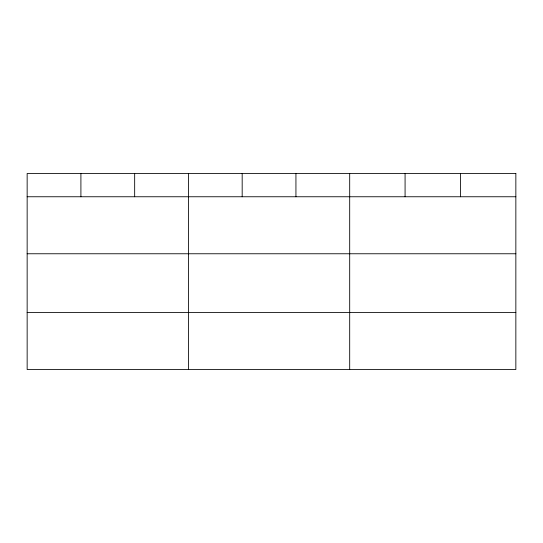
<?xml version="1.0" encoding="UTF-8"?>
<svg xmlns="http://www.w3.org/2000/svg" width="543" height="543" viewBox="0 0 543 543"><rect width="100%" height="100%" fill="white"/><g stroke="black" fill="none" stroke-linecap="round" stroke-linejoin="round"><path stroke-width="0.81" d="M27.15 196.756L515.85 196.756M27.15 253.764L515.85 253.764M27.15 312.503L515.85 312.503M460.464 173.482L460.464 196.756M405.078 173.482L405.078 196.756M349.692 173.482L349.692 369.518M295.935 173.482L295.935 196.756M242.178 173.482L242.178 196.756M188.421 173.482L188.421 369.518M134.664 173.482L134.664 196.756M80.907 173.482L80.907 196.756M515.85 173.482L27.15 173.482L27.15 369.518L515.85 369.518L515.85 173.482"/></g></svg>
